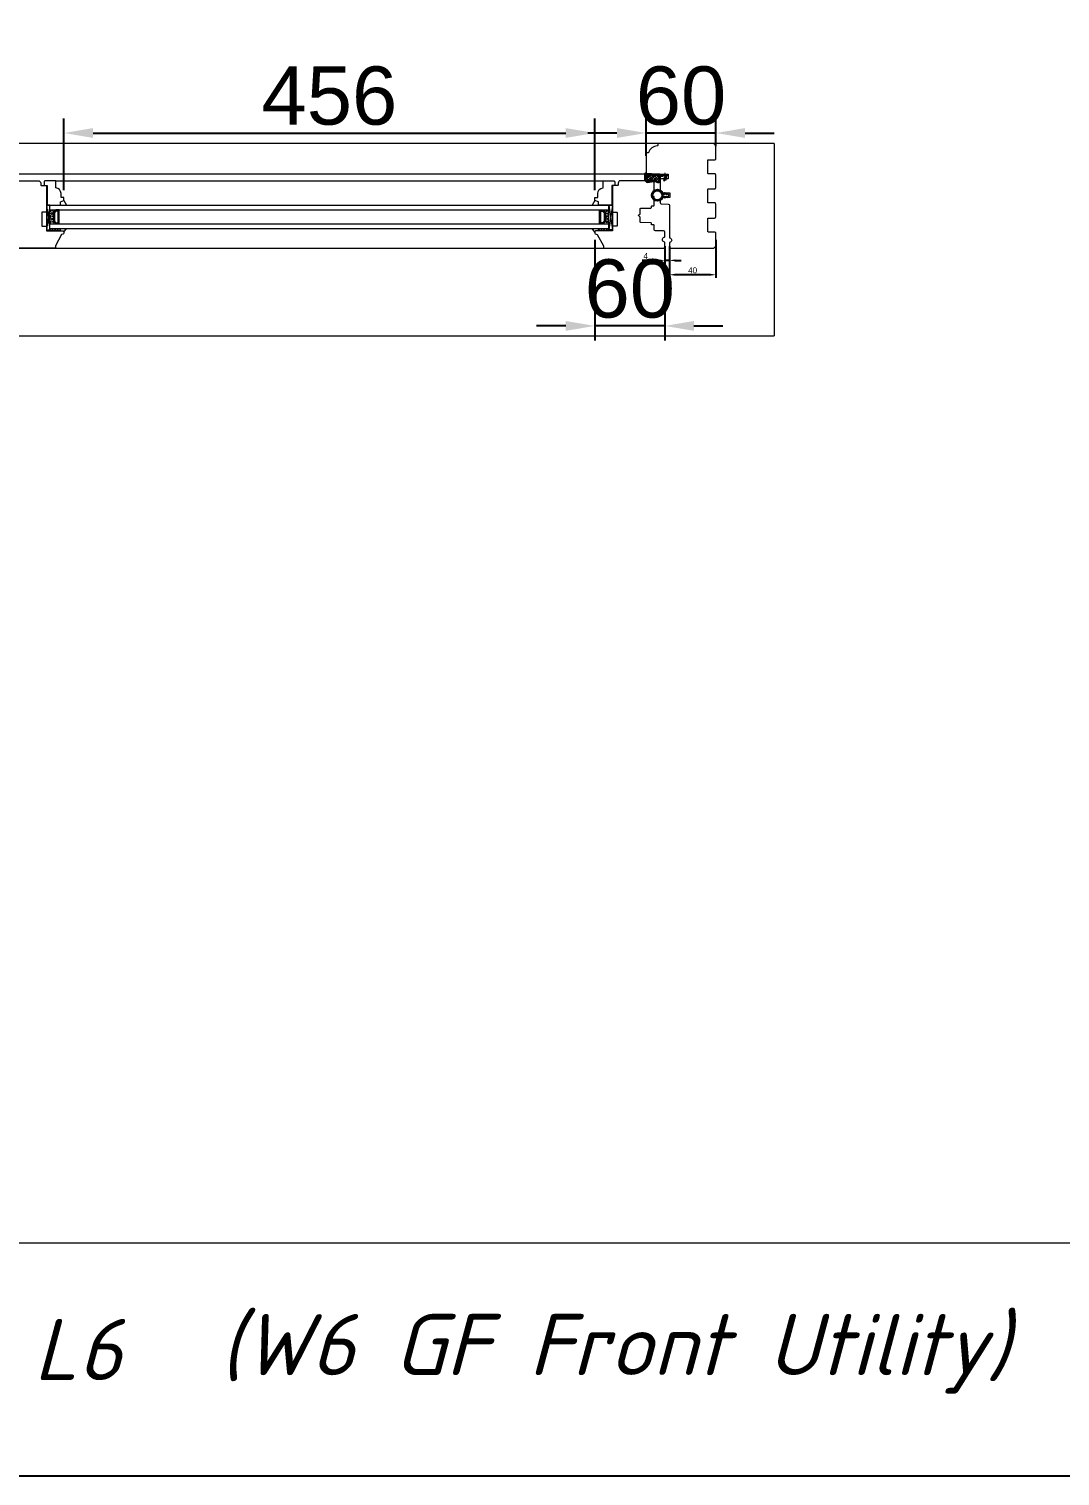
# Model space of a CAD drawing. Header units: millimetres. Extents: x 0 to 182016, y 11 to 3710.
# Drawn here: x 32611 to 33496, y 11 to 1253 of the extents above; entities that cross this region are included whole.
import ezdxf

# ---------------------------------------------------------------- set-up
doc = ezdxf.new("R2010")
doc.units = ezdxf.units.MM
for name, color, linetype, lineweight in [('Matmenys', 10, 'Continuous', 20), ('OTHER', 251, 'Continuous', 13), ('Stakta', 7, 'Continuous', 25), ('Testinės profilio linijos', 7, 'Continuous', 5)]:
    doc.layers.add(name, color=color, linetype=linetype, lineweight=lineweight)
doc.styles.add('ROMANS', font='stylu.ttf', dxfattribs={"oblique": 15})
doc.styles.get("Standard").update_dxf_attribs({"font": 'arial.ttf'})
doc.dimstyles.new('2', dxfattribs={"dimscale": 2, "dimtxt": 2.5, "dimasz": 2.5, "dimexe": 1.25, "dimexo": 0.625, "dimtad": 1, "dimtxsty": 'Standard', "dimcen": 2.5, "dimadec": 0, "dimazin": 0, "dimtfac": 1, "dimtmove": 0, "dimatfit": 3, "dimfxl": 1, "dimarcsym": 0})
doc.dimstyles.new('Padidinti matmenys', dxfattribs={"dimscale": 10, "dimtxt": 5, "dimasz": 2.5, "dimexe": 1.25, "dimexo": 0.625, "dimtad": 1, "dimdec": 1, "dimtxsty": 'Standard', "dimcen": 2.5, "dimadec": 0, "dimazin": 0, "dimtfac": 1, "dimtdec": 1, "dimtmove": 0, "dimatfit": 3, "dimfxl": 1, "dimarcsym": 0})

# ---------------------------------------------------------------- blocks, each defined once
blk = doc.blocks.new('*D1142')
at = {"layer": 'Defpoints', "color": 0, "transparency": 16777216}
for p in [(33200.9, 1073.3), (33160.9, 1067.8), (33160.9, 1042.1)]:
    blk.add_point(p, dxfattribs=at)
at = {"layer": 'Matmenys', "color": 0, "lineweight": -2, "transparency": 16777216}
for p, q in [((33200.9, 1072.1), (33200.9, 1039.6)), ((33160.9, 1066.6), (33160.9, 1039.6)), ((33195.9, 1042.1), (33165.9, 1042.1))]:
    blk.add_line(p, q, dxfattribs=at)
at = {"layer": 'Matmenys', "color": 0, "transparency": 16777216}
for points in [[(33165.9, 1043), (33165.9, 1041.3), (33160.9, 1042.1)], [(33195.9, 1043), (33195.9, 1041.3), (33200.9, 1042.1)]]:
    blk.add_solid(points, dxfattribs=at)
at = {"layer": 'Matmenys', "color": 0, "lineweight": 5, "transparency": 16777216, "insert": (33180.9, 1045.9), "char_height": 5, "attachment_point": 5}
blk.add_mtext('40', dxfattribs=at)
blk = doc.blocks.new('*D1143')
at = {"color": 0, "lineweight": -2, "transparency": 16777216}
for p, q in [((33140.9, 1144.1), (33140.9, 1176.3)), ((33200.9, 1152.6), (33200.9, 1176.3)), ((33115.9, 1163.8), (33090.9, 1163.8)), ((33200.9, 1163.8), (33140.9, 1163.8)), ((33225.9, 1163.8), (33250.9, 1163.8))]:
    blk.add_line(p, q, dxfattribs=at)
at = {"color": 0, "transparency": 16777216}
for points in [[(33115.9, 1168), (33115.9, 1159.6), (33140.9, 1163.8)], [(33225.9, 1168), (33225.9, 1159.6), (33200.9, 1163.8)]]:
    blk.add_solid(points, dxfattribs=at)
at = {"layer": 'Defpoints', "color": 0, "transparency": 16777216}
for p in [(33140.9, 1163.8), (33200.9, 1146.3), (33140.9, 1137.8)]:
    blk.add_point(p, dxfattribs=at)
at = {"color": 0, "lineweight": 5, "transparency": 16777216, "insert": (33170.9, 1195.6), "char_height": 50, "attachment_point": 5}
blk.add_mtext('60', dxfattribs=at)
blk = doc.blocks.new('*D1144')
at = {"color": 0, "lineweight": -2, "transparency": 16777216}
for p, q in [((33096.9, 1072.1), (33096.9, 985.7)), ((33156.9, 1061.8), (33156.9, 985.7)), ((33071.9, 998.2), (33046.9, 998.2)), ((33156.9, 998.2), (33096.9, 998.2)), ((33181.9, 998.2), (33206.9, 998.2))]:
    blk.add_line(p, q, dxfattribs=at)
at = {"color": 0, "transparency": 16777216}
for points in [[(33071.9, 1002.4), (33071.9, 994), (33096.9, 998.2)], [(33181.9, 1002.4), (33181.9, 994), (33156.9, 998.2)]]:
    blk.add_solid(points, dxfattribs=at)
at = {"layer": 'Defpoints', "color": 0, "transparency": 16777216}
for p in [(33096.9, 1078.3), (33156.9, 1068.1), (33096.9, 998.2)]:
    blk.add_point(p, dxfattribs=at)
at = {"color": 0, "lineweight": 5, "transparency": 16777216, "insert": (33126.9, 1030), "char_height": 50, "attachment_point": 5}
blk.add_mtext('60', dxfattribs=at)
blk = doc.blocks.new('*D1145')
at = {"layer": 'Defpoints', "color": 0, "transparency": 16777216}
for p in [(33156.9, 1067.8), (33160.9, 1067.8), (33156.9, 1054.4)]:
    blk.add_point(p, dxfattribs=at)
at = {"layer": 'Matmenys', "color": 0, "lineweight": -2, "transparency": 16777216}
for p, q in [((33156.9, 1066.6), (33156.9, 1051.9)), ((33160.9, 1066.6), (33160.9, 1051.9)), ((33151.9, 1054.4), (33137.5, 1054.4)), ((33160.9, 1054.4), (33156.9, 1054.4)), ((33165.9, 1054.4), (33170.9, 1054.4))]:
    blk.add_line(p, q, dxfattribs=at)
at = {"layer": 'Matmenys', "color": 0, "transparency": 16777216}
for points in [[(33151.9, 1055.3), (33151.9, 1053.6), (33156.9, 1054.4)], [(33165.9, 1055.3), (33165.9, 1053.6), (33160.9, 1054.4)]]:
    blk.add_solid(points, dxfattribs=at)
at = {"layer": 'Matmenys', "color": 0, "lineweight": 5, "transparency": 16777216, "insert": (33140.5, 1058.2), "char_height": 5, "attachment_point": 5}
blk.add_mtext('4', dxfattribs=at)
blk = doc.blocks.new('*D1161')
at = {"color": 0, "lineweight": -2, "transparency": 16777216}
for p, q in [((32640.9, 1114.6), (32640.9, 1176.3)), ((33096.9, 1114.6), (33096.9, 1176.3)), ((32665.9, 1163.8), (33071.9, 1163.8))]:
    blk.add_line(p, q, dxfattribs=at)
at = {"color": 0, "transparency": 16777216}
for points in [[(32665.9, 1168), (32665.9, 1159.6), (32640.9, 1163.8)], [(33071.9, 1168), (33071.9, 1159.6), (33096.9, 1163.8)]]:
    blk.add_solid(points, dxfattribs=at)
at = {"layer": 'Defpoints', "color": 0, "transparency": 16777216}
for p in [(33096.9, 1163.8), (32640.9, 1108.3), (33096.9, 1108.3)]:
    blk.add_point(p, dxfattribs=at)
at = {"color": 0, "lineweight": 5, "transparency": 16777216, "insert": (32868.9, 1195.6), "char_height": 50, "attachment_point": 5}
blk.add_mtext('456', dxfattribs=at)

msp = doc.modelspace()

# ---------------------------------------------------------------- hatches: boundary and pattern name
at = {"lineweight": 0}
h = msp.add_hatch(dxfattribs=at)
h.set_pattern_fill('HEX', color=256, scale=0.25, angle=90, style=0)
h.set_pattern_definition([(90, (14281.6553, -11821.5974), (1.374815, -4e-16), [0.79375, -1.5875]), (330, (14281.6553, -11821.5974), (-0.6874075, -1.190624716), [0.79375, -1.5875]), (30, (14281.6553, -11820.8036), (0.6874075, -1.190624716), [0.79375, -1.5875])])
h.paths.add_polyline_path([(32628.9263117, 1085.8109378), (32633.9263117, 1085.8109378), (32631.9263117, 1087.8109378), (32631.9263117, 1095.8109378), (32633.9263117, 1097.8109378), (32628.9263117, 1097.8116468)])
h = msp.add_hatch(dxfattribs=at)
h.set_pattern_fill('JIS_WOOD', color=256, angle=90, style=0)
h.set_pattern_definition([(45, (14281.6553, -11821.59735), (0.5, -0.5), [])])
h.paths.add_polyline_path([(32631.9263117, 1095.8109378), (32631.9263117, 1087.8109378), (32633.9263117, 1085.8109378), (32636.9263117, 1085.8109378), (32636.9440451, 1097.8475204), (32633.9263117, 1097.8109378)])
h.paths.add_polyline_path([(32632.9263117, 1088.2251513), (32632.9263117, 1095.3967242), (32634.3405253, 1096.8109378), (32635.9263117, 1096.8109378), (32635.9263117, 1086.8109378), (32634.3405253, 1086.8109378)], flags=16)
h = msp.add_hatch(dxfattribs=at)
h.set_pattern_fill('JIS_WOOD', color=256, angle=90, style=0)
h.set_pattern_definition([(45, (14358.1441, -11821.59735), (0.5, -0.5), [])])
h.paths.add_polyline_path([(33105.9152085, 1095.8109378), (33105.9152085, 1087.8109378), (33103.9152085, 1085.8109378), (33100.9152085, 1085.8109378), (33100.8974751, 1097.8475204), (33103.9152085, 1097.8109378)])
h.paths.add_polyline_path([(33104.9152085, 1088.2251513), (33104.9152085, 1095.3967242), (33103.5009949, 1096.8109378), (33101.9152085, 1096.8109378), (33101.9152085, 1086.8109378), (33103.5009949, 1086.8109378)], flags=16)
h = msp.add_hatch(dxfattribs=at)
h.set_pattern_fill('HEX', color=256, scale=0.25, angle=90, style=0)
h.set_pattern_definition([(90, (14358.1441, -11821.5974), (1.374815, -4e-16), [0.79375, -1.5875]), (330, (14358.1441, -11821.5974), (-0.6874075, -1.190624716), [0.79375, -1.5875]), (30, (14358.1441, -11820.8036), (0.6874075, -1.190624716), [0.79375, -1.5875])])
h.paths.add_polyline_path([(33108.9152085, 1085.8109378), (33103.9152085, 1085.8109378), (33105.9152085, 1087.8109378), (33105.9152085, 1095.8109378), (33103.9152085, 1097.8109378), (33108.9152085, 1097.8116468)])
at = {"lineweight": 0, "ltscale": 0.5}
h = msp.add_hatch(dxfattribs=at)
h.set_pattern_fill('ANSI37', color=256, scale=0.5, angle=90, style=0)
h.set_pattern_definition([(135, (32625.4263, 1079.8116), (-1.12253, -1.12253), []), (225, (32625.4263, 1079.8116), (1.12253, -1.12253), [])])
h.paths.add_polyline_path([(32637.9263117, 1081.8116468), (32628.9263117, 1081.8116468), (32628.9263117, 1079.8116468), (32637.9263117, 1079.8116468)])
h = msp.add_hatch(dxfattribs=at)
h.set_pattern_fill('ANSI37', color=256, scale=0.5, angle=90, style=0)
h.set_pattern_definition([(135, (32701.9151, 1079.8116), (-1.122532, -1.122532), []), (225, (32701.9151, 1079.8116), (1.122532, -1.122532), [])])
h.paths.add_polyline_path([(33099.9152085, 1081.8116468), (33108.9152085, 1081.8116468), (33108.9152085, 1079.8116468), (33099.9152085, 1079.8116468)])
at = {"layer": 'Matmenys'}
h = msp.add_hatch(dxfattribs=at)
h.set_pattern_fill('ANSI37', color=252, scale=0.5, angle=-93.5893456117, style=0)
h.set_pattern_definition([(311.4106544, (29575.878, -271065.3749), (1.190606082, 1.0500540025), []), (41.4106544, (29575.878, -271065.3749), (-1.0500540025, 1.190606082), [])])
edge = h.paths.add_edge_path()
edge.add_arc((33142.8293603, 1127.9313767), 0.1, 86.4106543883, 176.4106543883)
edge.add_line((33142.7295565, 1127.9376372), (33142.6324733, 1126.3899514))
edge.add_arc((33142.3829637, 1126.4056027), 0.25, 176.4106543883, 356.4106543883, ccw=False)
edge.add_line((33142.1334541, 1126.4212539), (33142.2618398, 1128.4679588))
edge.add_arc((33142.3616436, 1128.4616983), 0.1, 86.410654381, 176.4106543883, ccw=False)
edge.add_line((33142.3679041, 1128.5615022), (33142.372649, 1128.6371452))
edge.add_line((33142.372649, 1128.6371452), (33140.3908481, 1128.7614595))
edge.add_spline(control_points=[(33140.3908481, 1128.7614595), (33140.3116896, 1128.7496572), (33140.241698, 1128.7384817), (33140.1579472, 1128.7166877), (33140.1343829, 1128.7073019), (33140.1104998, 1128.694607), (33140.1024402, 1128.6883578), (33140.0779524, 1128.662769), (33140.0590595, 1128.633532), (33140.0253562, 1128.5292122), (33140.0122342, 1128.45628), (33139.9925321, 1128.2032969), (33140.0030304, 1127.9894628), (33140.0223586, 1127.5469844), (33140.0268339, 1127.3276555), (33140.0279101, 1126.9077646), (33140.0248781, 1126.7046785), (33140.0121677, 1126.1144711), (33139.9989913, 1125.746421), (33139.999253, 1124.9932396), (33140.0177493, 1124.6164897), (33140.1209356, 1124.0233853), (33140.1808297, 1123.7958143), (33140.3338653, 1123.3987131), (33140.4166147, 1123.2269254), (33140.6206148, 1122.8857577), (33140.7407297, 1122.719555), (33141.0081748, 1122.4283953), (33141.1558484, 1122.3048153), (33141.437033, 1122.1450966), (33141.5723292, 1122.0975426), (33141.873628, 1122.0379377), (33142.037228, 1122.0272343), (33142.6218248, 1122.0409782), (33143.0857404, 1122.1357324), (33143.9782365, 1122.3074747), (33144.4053168, 1122.3911693), (33145.4836654, 1122.6023556), (33146.141716, 1122.7360897), (33147.1348179, 1122.8610157), (33147.438419, 1122.8915096), (33148.0604627, 1122.915845), (33148.3763667, 1122.9083043), (33148.9255749, 1122.8234199), (33149.1616584, 1122.7620813), (33149.5623098, 1122.589621), (33149.7209423, 1122.4947725), (33150.0196011, 1122.3105041), (33150.1610583, 1122.2206466), (33150.4628412, 1122.0645635), (33150.6278939, 1121.9945934), (33150.9930156, 1121.8748621), (33151.1939657, 1121.8318596), (33151.5333824, 1121.8079609), (33151.6753678, 1121.8211667), (33151.8705885, 1121.881206), (33151.9359163, 1121.9179461), (33152.0626397, 1122.0264953), (33152.1218175, 1122.0985614), (33152.2788951, 1122.362649), (33152.3603948, 1122.6037573), (33152.4770121, 1123.1541683), (33152.5135436, 1123.4623634), (33152.566815, 1124.0585812), (33152.5860375, 1124.3461322), (33152.6293969, 1124.876622), (33152.6515331, 1125.1248805), (33152.6877475, 1125.5296828), (33152.7018339, 1125.6870861), (33152.729956, 1126.0110185), (33152.744992, 1126.1893357), (33152.813277, 1126.4922028), (33152.8489121, 1126.6100248), (33152.9445088, 1126.8225036), (33152.9976558, 1126.9164184), (33153.1162965, 1127.0616121), (33153.1719187, 1127.1166303), (33153.2956859, 1127.2057222), (33153.359313, 1127.2386016), (33153.478177, 1127.2867698), (33153.5352541, 1127.303651), (33153.6358345, 1127.3295949), (33153.6802301, 1127.3393125), (33153.7212264, 1127.3483485)], knot_values=[0, 0, 0, 0, 0.2245066002, 0.2245066002, 0.377043448, 0.377043448, 0.5295802957, 0.5295802957, 0.8082977366, 0.8082977366, 1.0870151774, 1.0870151774, 1.6244414062, 1.6244414062, 2.161867635, 2.161867635, 2.6992938638, 2.6992938638, 3.7741463214, 3.7741463214, 5.0334406395, 5.0334406395, 5.8656302806, 5.8656302806, 6.5060139406, 6.5060139406, 7.1463976006, 7.1463976006, 7.7996240151, 7.7996240151, 8.3563201169, 8.3563201169, 8.9130162187, 8.9130162187, 10.239934143, 10.239934143, 11.5668520673, 11.5668520673, 13.5970761059, 13.5970761059, 14.4582175179, 14.4582175179, 15.3193589298, 15.3193589298, 15.9856015553, 15.9856015553, 16.5061017172, 16.5061017172, 17.0266018791, 17.0266018791, 17.547102041, 17.547102041, 18.1672448488, 18.1672448488, 18.7176261004, 18.7176261004, 19.1465766047, 19.1465766047, 19.5755271091, 19.5755271091, 20.3898249977, 20.3898249977, 21.2041228863, 21.2041228863, 21.9655448497, 21.9655448497, 22.7269668131, 22.7269668131, 23.2229068178, 23.2229068178, 23.7188468224, 23.7188468224, 24.0184411081, 24.0184411081, 24.2549295987, 24.2549295987, 24.4119994701, 24.4119994701, 24.5501072405, 24.5501072405, 24.6882150108, 24.6882150108, 24.8099116426, 24.8099116426, 24.8099116426, 24.8099116426], degree=3, periodic=0)
edge.add_line((33153.7212264, 1127.3483485), (33142.8356208, 1128.0311805))

# ---------------------------------------------------------------- linework, layer by layer
at = {"lineweight": 5}
for p, q in [((33250.9152088, 1154.8116468), (33197.9152088, 1154.8116468)), ((33250.9152088, 1154.8116468), (33250.9152088, 989.8116468)), ((31875.9374146, 989.8116468), (33250.9152088, 989.8116468))]:
    msp.add_line(p, q, dxfattribs=at)
at = {"lineweight": 9}
for p, q in [((32633.9263117, 1122.8116468), (33103.9152085, 1122.8116468)), ((32628.9263968, 1101.8116468), (33108.9151234, 1101.8116468)), ((32628.9263968, 1097.8116468), (33108.9151234, 1097.8116468)), ((32628.9263968, 1085.8116468), (33108.9151234, 1085.8116468)), ((32628.9263968, 1081.8116468), (33108.9151234, 1081.8116468))]:
    msp.add_line(p, q, dxfattribs=at)
at = {"color": 1}
for p, q in [((33140.3466079, 1129.0581796), (33155.6714233, 1128.0968849)), ((33140.3908481, 1128.7614595), (33155.6257929, 1127.8058022)), ((33153.7857992, 1127.0553803), (33155.5462504, 1126.9449507))]:
    msp.add_line(p, q, dxfattribs=at)
for p, q in [((33142.2618398, 1128.4679588), (33142.1334541, 1126.4212539)), ((33142.3679041, 1128.5615022), (33142.372649, 1128.6371452)), ((33157.626168, 1127.6043821), (33142.3679041, 1128.5615022)), ((33142.7295565, 1127.9376372), (33142.6324733, 1126.3899514)), ((33157.6693859, 1127.1006884), (33142.8356208, 1128.0311805)), ((33156.9445151, 1126.1625526), (33156.2160499, 1122.9425461)), ((33157.1914018, 1122.7218913), (33156.2160499, 1122.9425461)), ((33157.3230954, 1128.6252267), (33156.5754547, 1128.6721247)), ((33156.5754547, 1128.6721247), (33157.626168, 1127.6043821)), ((33157.4321911, 1126.0522252), (33156.9445151, 1126.1625526)), ((33158.1748483, 1127.0689818), (33157.1914018, 1122.7218913)), ((33157.3230954, 1128.6252267), (33158.3534367, 1127.558762)), ((33157.6693859, 1127.1006884), (33157.4321911, 1126.0522252)), ((33158.3221342, 1127.0597428), (33158.1748483, 1127.0689818)), ((33158.3534367, 1127.558762), (33158.3221342, 1127.0597428))]:
    msp.add_line(p, q)
at = {"lineweight": 0}
for p, q in [((32640.9263117, 1105.8116468), (32643.2129768, 1101.8116468)), ((33096.9152085, 1105.8116468), (33094.6285434, 1101.8116468)), ((32628.9263117, 1101.8109378), (32625.9263117, 1080.8109378)), ((32625.9263117, 1101.8109378), (32628.9263117, 1080.8109378)), ((33108.9152085, 1101.8109378), (33111.9152085, 1080.8109378)), ((33111.9152085, 1101.8109378), (33108.9152085, 1080.8109378)), ((32637.9263117, 1079.8116468), (32637.9263117, 1081.8116468)), ((32640.9263117, 1078.8116468), (32643.2129768, 1081.8116468)), ((33096.9152085, 1078.8116468), (33094.6285434, 1081.8116468)), ((33099.9152085, 1079.8116468), (33099.9152085, 1081.8116468)), ((33108.9152085, 1079.8116468), (33108.9152085, 1082.8116468)), ((35145.8230452, 210.9357406), (31445.3627608, 210.9357406))]:
    msp.add_line(p, q, dxfattribs=at)
msp.add_lwpolyline([(35145.8230452, 3710.4502728), (35145.8230452, 10.9108603), (29646.5077023, 10.9108603), (29646.5077023, 3710.4502728)], close=True)
for points in [[(32633.9263117, 1116.8116468), (32633.9263117, 1122.8116468), (32624.9263117, 1122.8116468, 0.4142135624), (32623.9263117, 1121.8116468), (32623.9263117, 1118.8116468), (32626.4263117, 1118.8116468), (32626.4263117, 1101.8116468), (32637.9263117, 1101.8116468), (32637.9263117, 1104.8116468), (32640.9263117, 1105.8116468), (32640.9263117, 1108.3116468), (32638.4263117, 1108.3116468), (32638.4263117, 1111.8367097, 0.3851703882), (32633.9263117, 1116.8116468)], [(33103.9152085, 1116.8116468), (33103.9152085, 1122.8116468), (33112.9152085, 1122.8116468, -0.4142135624), (33113.9152085, 1121.8116468), (33113.9152085, 1118.8116468), (33111.4152085, 1118.8116468), (33111.4152085, 1101.8116468), (33099.9152085, 1101.8116468), (33099.9152085, 1104.8116468), (33096.9152085, 1105.8116468), (33096.9152085, 1108.3116468), (33099.4152085, 1108.3116468), (33099.4152085, 1111.8367097, -0.3851703882), (33103.9152085, 1116.8116468)]]:
    msp.add_lwpolyline(points, format="xyb", dxfattribs=at)
for points in [[(32625.9263117, 1101.8109378), (32625.9263117, 1080.8109378), (32628.9263117, 1080.8109378), (32628.9263117, 1101.8109378)], [(32631.9263117, 1095.8109378), (32631.9263117, 1087.8109378), (32633.9263117, 1085.8109378), (32636.9263117, 1085.8109378), (32636.9263117, 1097.8109378), (32633.9263117, 1097.8109378)], [(32632.9263117, 1095.3967242), (32632.9263117, 1088.2251513), (32634.3405253, 1086.8109378), (32635.9263117, 1086.8109378), (32635.9263117, 1096.8109378), (32634.3405253, 1096.8109378)], [(33105.9152085, 1095.8109378), (33105.9152085, 1087.8109378), (33103.9152085, 1085.8109378), (33100.9152085, 1085.8109378), (33100.9152085, 1097.8109378), (33103.9152085, 1097.8109378)], [(33104.9152085, 1095.3967242), (33104.9152085, 1088.2251513), (33103.5009949, 1086.8109378), (33101.9152085, 1086.8109378), (33101.9152085, 1096.8109378), (33103.5009949, 1096.8109378)], [(33111.9152085, 1101.8109378), (33111.9152085, 1080.8109378), (33108.9152085, 1080.8109378), (33108.9152085, 1101.8109378)]]:
    msp.add_lwpolyline(points, close=True, dxfattribs=at)
at = {"color": 18, "linetype": 'ByBlock', "true_color": 0x000000}
for radius in [4.85, 4.25]:
    msp.add_circle((33150.588198, 1110.3105813), radius, dxfattribs=at)
for centre, radius, start, end in [((33142.3829637, 1126.4056027), 0.25, 176.4106543908, 356.4106543908), ((33142.3616436, 1128.4616983), 0.1, 86.4106543877, 176.4106543908), ((33142.8293603, 1127.9313767), 0.1, 86.4106543877, 176.4106543908)]:
    msp.add_arc(centre, radius, start, end)
at = {"color": 1}
msp.add_spline([(33140.3466079, 1129.0581796), (33139.9851075, 1128.9676829), (33139.7155667, 1127.6938244), (33140.203956, 1123.0014514), (33141.2471538, 1121.9114451), (33143.4106256, 1121.8928287), (33145.1086654, 1122.2232026), (33147.2741063, 1122.570119), (33149.310828, 1122.3706902), (33150.1390727, 1121.8945212), (33151.9936129, 1121.6142579), (33152.8860588, 1124.3264364), (33153.0132263, 1125.805312), (33153.1311977, 1126.4925799), (33153.4334033, 1126.9344652), (33153.7857992, 1127.0553803)], degree=3, dxfattribs=at)
msp.add_open_spline([(33140.3908481, 1128.7614595), (33140.3116896, 1128.7496572), (33140.241698, 1128.7384817), (33140.1579472, 1128.7166877), (33140.1343829, 1128.7073019), (33140.1104998, 1128.694607), (33140.1024402, 1128.6883578), (33140.0779524, 1128.662769), (33140.0590595, 1128.633532), (33140.0253562, 1128.5292122), (33140.0122342, 1128.45628), (33139.9925321, 1128.2032969), (33140.0030304, 1127.9894628), (33140.0223586, 1127.5469844), (33140.0268339, 1127.3276555), (33140.0279101, 1126.9077646), (33140.0248781, 1126.7046785), (33140.0121677, 1126.1144711), (33139.9989913, 1125.746421), (33139.999253, 1124.9932396), (33140.0177493, 1124.6164897), (33140.1209356, 1124.0233853), (33140.1808297, 1123.7958143), (33140.3338653, 1123.3987131), (33140.4166147, 1123.2269254), (33140.6206148, 1122.8857577), (33140.7407297, 1122.719555), (33141.0081748, 1122.4283953), (33141.1558484, 1122.3048153), (33141.437033, 1122.1450966), (33141.5723292, 1122.0975426), (33141.873628, 1122.0379377), (33142.037228, 1122.0272343), (33142.6218248, 1122.0409782), (33143.0857404, 1122.1357324), (33143.9782365, 1122.3074747), (33144.4053168, 1122.3911693), (33145.4836654, 1122.6023556), (33146.141716, 1122.7360897), (33147.1348179, 1122.8610157), (33147.438419, 1122.8915096), (33148.0604627, 1122.915845), (33148.3763667, 1122.9083043), (33148.9255749, 1122.8234199), (33149.1616584, 1122.7620813), (33149.5623098, 1122.589621), (33149.7209423, 1122.4947725), (33150.0196011, 1122.3105041), (33150.1610583, 1122.2206466), (33150.4628412, 1122.0645635), (33150.6278939, 1121.9945934), (33150.9930156, 1121.8748621), (33151.1939657, 1121.8318596), (33151.5333824, 1121.8079609), (33151.6753678, 1121.8211667), (33151.8705885, 1121.881206), (33151.9359163, 1121.9179461), (33152.0626397, 1122.0264953), (33152.1218175, 1122.0985614), (33152.2788951, 1122.362649), (33152.3603948, 1122.6037573), (33152.4770121, 1123.1541683), (33152.5135436, 1123.4623634), (33152.566815, 1124.0585812), (33152.5860375, 1124.3461322), (33152.6293969, 1124.876622), (33152.6515331, 1125.1248805), (33152.6877475, 1125.5296828), (33152.7018339, 1125.6870861), (33152.729956, 1126.0110185), (33152.744992, 1126.1893357), (33152.813277, 1126.4922028), (33152.8489121, 1126.6100248), (33152.9445088, 1126.8225036), (33152.9976558, 1126.9164184), (33153.1162965, 1127.0616121), (33153.1719187, 1127.1166303), (33153.2956859, 1127.2057222), (33153.359313, 1127.2386016), (33153.478177, 1127.2867698), (33153.5352541, 1127.303651), (33153.6358345, 1127.3295949), (33153.6802301, 1127.3393125), (33153.7212264, 1127.3483485)], degree=3, knots=[0, 0, 0, 0, 0.2245066002, 0.2245066002, 0.377043448, 0.377043448, 0.5295802957, 0.5295802957, 0.8082977366, 0.8082977366, 1.0870151774, 1.0870151774, 1.6244414062, 1.6244414062, 2.161867635, 2.161867635, 2.6992938638, 2.6992938638, 3.7741463214, 3.7741463214, 5.0334406395, 5.0334406395, 5.8656302806, 5.8656302806, 6.5060139406, 6.5060139406, 7.1463976006, 7.1463976006, 7.7996240151, 7.7996240151, 8.3563201169, 8.3563201169, 8.9130162187, 8.9130162187, 10.239934143, 10.239934143, 11.5668520673, 11.5668520673, 13.5970761059, 13.5970761059, 14.4582175179, 14.4582175179, 15.3193589298, 15.3193589298, 15.9856015553, 15.9856015553, 16.5061017172, 16.5061017172, 17.0266018791, 17.0266018791, 17.547102041, 17.547102041, 18.1672448488, 18.1672448488, 18.7176261004, 18.7176261004, 19.1465766047, 19.1465766047, 19.5755271091, 19.5755271091, 20.3898249977, 20.3898249977, 21.2041228863, 21.2041228863, 21.9655448497, 21.9655448497, 22.7269668131, 22.7269668131, 23.2229068178, 23.2229068178, 23.7188468224, 23.7188468224, 24.0184411081, 24.0184411081, 24.2549295987, 24.2549295987, 24.4119994701, 24.4119994701, 24.5501072405, 24.5501072405, 24.6882150108, 24.6882150108, 24.8099116426, 24.8099116426, 24.8099116426, 24.8099116426], dxfattribs=at)
at = {"layer": 'OTHER'}
msp.add_lwpolyline([(33155.3914079, 1109.7005552), (33156.8073167, 1109.7005552), (33156.8073167, 1108.0552738), (33157.3329988, 1108.0552738), (33158.0763398, 1109.7005552), (33158.8689595, 1109.7005552), (33158.8689595, 1108.0552738), (33159.0878503, 1108.0552738), (33160.5907315, 1110.3105813), (33159.0878503, 1112.5658888), (33158.8689595, 1112.5658888), (33158.8689595, 1110.9206075), (33158.0763398, 1110.9206075), (33157.3329988, 1112.5658888), (33156.8073167, 1112.5658888), (33156.8073167, 1110.9206075), (33155.3914079, 1110.9206075)], dxfattribs=at)
at = {"layer": 'Stakta', "color": 18, "lineweight": 5, "true_color": 0x000000}
for points in [[(33152.9152085, 1115.1149884, 0.2720281141), (33153.171822, 1114.6782241, -0.164173551), (33155.3205332, 1112.3105813), (33161.4152085, 1112.3105813), (33161.4152085, 1108.3105813), (33155.3205332, 1108.3105813, -0.164173551), (33153.171822, 1105.9429385, 0.2720281141), (33152.9152085, 1105.5061742), (33152.9152085, 1103.872773, 0.4116598905), (33153.906482, 1102.8728111), (33159.923935, 1102.8202976, -0.4116598905), (33160.9152085, 1101.8203356), (33160.9152085, 1074.2611366, 0.3563939587), (33161.3152085, 1073.7712386, -0.8164965809), (33161.3152085, 1069.852055, 0.3563939587), (33160.9152085, 1069.3621571), (33160.9152085, 1066.3116468, 0.4142135624), (33162.4152085, 1064.8116468), (33197.9152088, 1064.8116468, 0.4142135624), (33200.9152088, 1067.8116468), (33200.9152088, 1077.8116468, 0.4142135624), (33199.9152088, 1078.8116468), (33194.4152088, 1078.8116468, -0.4142135624), (33193.9152088, 1079.3116468), (33193.9152088, 1090.3116468, -0.4142135624), (33194.4152088, 1090.8116468), (33199.7152088, 1090.8116468, 0.4142135624), (33200.7152088, 1091.8116468), (33200.7152088, 1102.8116468, 0.4142135624), (33199.7152088, 1103.8116468), (33194.4152088, 1103.8116468, -0.4142135624), (33193.9152088, 1104.3116468), (33193.9152088, 1115.3116468, -0.4142135624), (33194.4152088, 1115.8116468), (33199.7152088, 1115.8116468, 0.4142135624), (33200.7152088, 1116.8116468), (33200.7152088, 1127.8116468, 0.4142135624), (33199.7152088, 1128.8116468), (33194.4152088, 1128.8116468, -0.4142135624), (33193.9152088, 1129.3116468), (33193.9152088, 1140.3116468, -0.4142135624), (33194.4152088, 1140.8116468), (33199.9152088, 1140.8116468, 0.4142135624), (33200.9152088, 1141.8116468), (33200.9152088, 1151.8116468, 0.4142135624), (33197.9152088, 1154.8116468), (33151.9152085, 1154.8116468, 0.4142135624), (33150.9152085, 1153.8116468), (33150.9152085, 1153.1023202, -0.4001549105), (33150.6296739, 1152.8026691, 0.3090857966), (33142.9803632, 1147.0143859, -0.3199404334), (33142.6985401, 1146.809756), (33141.906482, 1146.8028438, 0.4116598905), (33140.9152085, 1145.8028819), (33140.9152085, 1129.9076805, 0.4116598905), (33141.906482, 1128.9077185), (33151.923935, 1128.8202976, -0.2023892741), (33152.6377656, 1128.5116468), (33159.9152085, 1128.5116468), (33159.9152085, 1124.5116468), (33152.9152085, 1124.5116468)], [(33145.4152085, 1085.2013535), (33145.4152085, 1086.2544751, 0.4091108014), (33144.9239347, 1086.7543989), (33136.2099728, 1086.9065017, -0.4091108014), (33135.9152085, 1087.206456), (33135.9152085, 1091.230276, 0.1989123674), (33135.7687619, 1091.5838294), (33134.5030765, 1092.8495148, -0.4142135624), (33134.5030765, 1093.2737789), (33135.7687619, 1094.5394643, 0.1989123674), (33135.9152085, 1094.8930177), (33135.9152085, 1098.9168377, -0.4091108014), (33136.2099728, 1099.216792), (33144.9239347, 1099.3688947, 0.4091108014), (33145.4152085, 1099.8688186), (33145.4152085, 1100.9219402, -0.4040262259), (33145.7047386, 1101.2217575), (33147.4326582, 1101.2820977, 0.4040262258), (33147.9152085, 1101.7817932), (33147.9152085, 1108.8621571, 0.3563939587), (33147.5152085, 1109.352055, -0.8164965809), (33147.5152085, 1113.2712386, 0.3563939587), (33147.9152085, 1113.7611366), (33147.9152085, 1121.8116468, 0.4142135624), (33146.9152085, 1122.8116468), (33118.9152085, 1122.8116468, 0.4142135624), (33116.9152085, 1120.8116468), (33116.9152085, 1119.1090402, -0.4116598905), (33116.6178265, 1118.8090516), (33112.4108452, 1118.7723379, 0.4116598905), (33111.9152085, 1118.2723569), (33111.9152085, 1096.3422099, 0.4116598905), (33112.4108452, 1095.842229), (33115.6178265, 1095.8142421, -0.4116598905), (33115.9152085, 1095.5142535), (33115.9152085, 1084.1090402, -0.4116598905), (33115.6178265, 1083.8090516), (33112.4108452, 1083.7810647, 0.4116598905), (33111.9152085, 1083.2810838), (33111.9152085, 1079.8116468), (33097.9152085, 1079.8116468, 0.4142135624), (33096.9152085, 1078.8116468), (33096.9152085, 1077.8204118, 0.4116598905), (33097.906482, 1076.8204499), (33098.9152085, 1076.8116468), (33104.1737766, 1066.9217186, -0.1227845609), (33104.2323028, 1066.6869828), (33104.2323028, 1065.8116468, 0.4142135624), (33105.2323028, 1064.8116468), (33155.9152085, 1064.8116468, 0.4142135624), (33156.9152085, 1065.8116468), (33156.9152085, 1069.8621571, 0.3563939587), (33156.5152085, 1070.352055, -0.8164965809), (33156.5152085, 1074.2712386, 0.3563939587), (33156.9152085, 1074.7611366), (33156.9152085, 1078.7417938, 0.4116598905), (33155.923935, 1079.7417557), (33148.906482, 1079.8029961, -0.4116598905), (33147.9152085, 1080.802958), (33147.9152085, 1084.3414835, 0.4040361542), (33147.4326582, 1084.8411959), (33145.7047386, 1084.9015362, -0.4040262258)]]:
    msp.add_lwpolyline(points, format="xyb", close=True, dxfattribs=at)
msp.add_lwpolyline([(32593.2667282, 1122.8116468), (32618.9263117, 1122.8116468, -0.4142135624), (32620.9263117, 1120.8116468), (32620.9263117, 1119.1090402, 0.4116598905), (32621.2236938, 1118.8090516), (32625.430675, 1118.7723379, -0.4116598905), (32625.9263117, 1118.2723569), (32625.9263117, 1096.3422099, -0.4116598905), (32625.430675, 1095.842229), (32622.2236938, 1095.8142421, 0.4116598905), (32621.9263117, 1095.5142535), (32621.9263117, 1084.1090402, 0.4116598905), (32622.2236938, 1083.8090516), (32625.430675, 1083.7810647, -0.4116598905), (32625.9263117, 1083.2810838), (32625.9263117, 1079.8116468), (32639.9263117, 1079.8116468, -0.4142135624), (32640.9263117, 1078.8116468), (32640.9263117, 1077.8204118, -0.4116598905), (32639.9350383, 1076.8204499), (32638.9263117, 1076.8116468), (32633.6677436, 1066.9217186, 0.1227845609), (32633.6092174, 1066.6869828), (32633.6092174, 1065.8116468, -0.4142135624), (32632.6092174, 1064.8116468), (32581.9263117, 1064.8116468, -0.4142135624)], format="xyb", dxfattribs=at)
at = {"layer": 'Testinės profilio linijos', "lineweight": 5}
for p, q in [((33151.9152085, 1154.8116468), (31974.4374149, 1154.8116468)), ((32585.7947743, 1128.8116468), (33152.0467459, 1128.8116468)), ((32021.6203004, 1064.8116468), (33105.2322812, 1064.8116468))]:
    msp.add_line(p, q, dxfattribs=at)

# ---------------------------------------------------------------- texts
at = {"color": 0, "lineweight": 0, "char_height": 52.538446824, "attachment_point": 1, "style": 'ROMANS'}
for s, insert, width in [('{\\fISOCPEUR|b0|i0|c186|p34;\\C256;(W6 GF Front Utility) }', (32774.4320953, 150.0321815), 1707.405476263), ('{\\fISOCPEUR|b0|i0|c186|p34;\\C256;L6 }', (32614.7602961, 145.8257351), 130.666239348)]:
    msp.add_mtext(s, dxfattribs=dict(at, insert=insert, width=width))

# ---------------------------------------------------------------- dimensions: what is measured, and where the dimension line sits
at = {"color": 1, "lineweight": 5}
dim = msp.add_linear_dim(base=(33096.9152085, 1163.804424), p1=(32640.9263117, 1108.3116468), p2=(33096.9152085, 1108.3116468), dimstyle='Padidinti matmenys', dxfattribs=at)
dim.commit()
dim.dimension.update_dxf_attribs({"geometry": '*D1161', "text_midpoint": (32868.9207601, 1195.5830734)})
for base, p1, p2, picture, middle in [((33140.9152085, 1163.804424), (33200.9152085, 1146.3116468), (33140.9152085, 1137.8116468), '*D1143', (33170.9152085, 1163.804424)), ((33096.9152085, 998.201914), (33156.9152085, 1068.0616468), (33096.9152085, 1078.3116468), '*D1144', (33126.9152085, 998.201914))]:
    dim = msp.add_linear_dim(base=base, p1=p1, p2=p2, dimstyle='Padidinti matmenys', dxfattribs=at)
    dim.commit()
    dim.dimension.update_dxf_attribs({"geometry": picture, "text_midpoint": middle, "dimtype": 160})
at = {"layer": 'Matmenys', "lineweight": 5}
for base, p1, p2, picture, middle in [((33160.9152085, 1042.1287646), (33200.9152085, 1073.3116468), (33160.9152085, 1067.8116468), '*D1142', (33180.9152085, 1042.1287646)), ((33156.9152085, 1054.4191349), (33160.9152085, 1067.8116468), (33156.9152085, 1067.8116468), '*D1145', (33140.4943354, 1054.4191349))]:
    dim = msp.add_linear_dim(base=base, p1=p1, p2=p2, dimstyle='2', override={"dimtmove": 0}, dxfattribs=at)
    dim.commit()
    dim.dimension.update_dxf_attribs({"geometry": picture, "text_midpoint": middle, "dimtype": 160})

doc.saveas('drawing.dxf')
